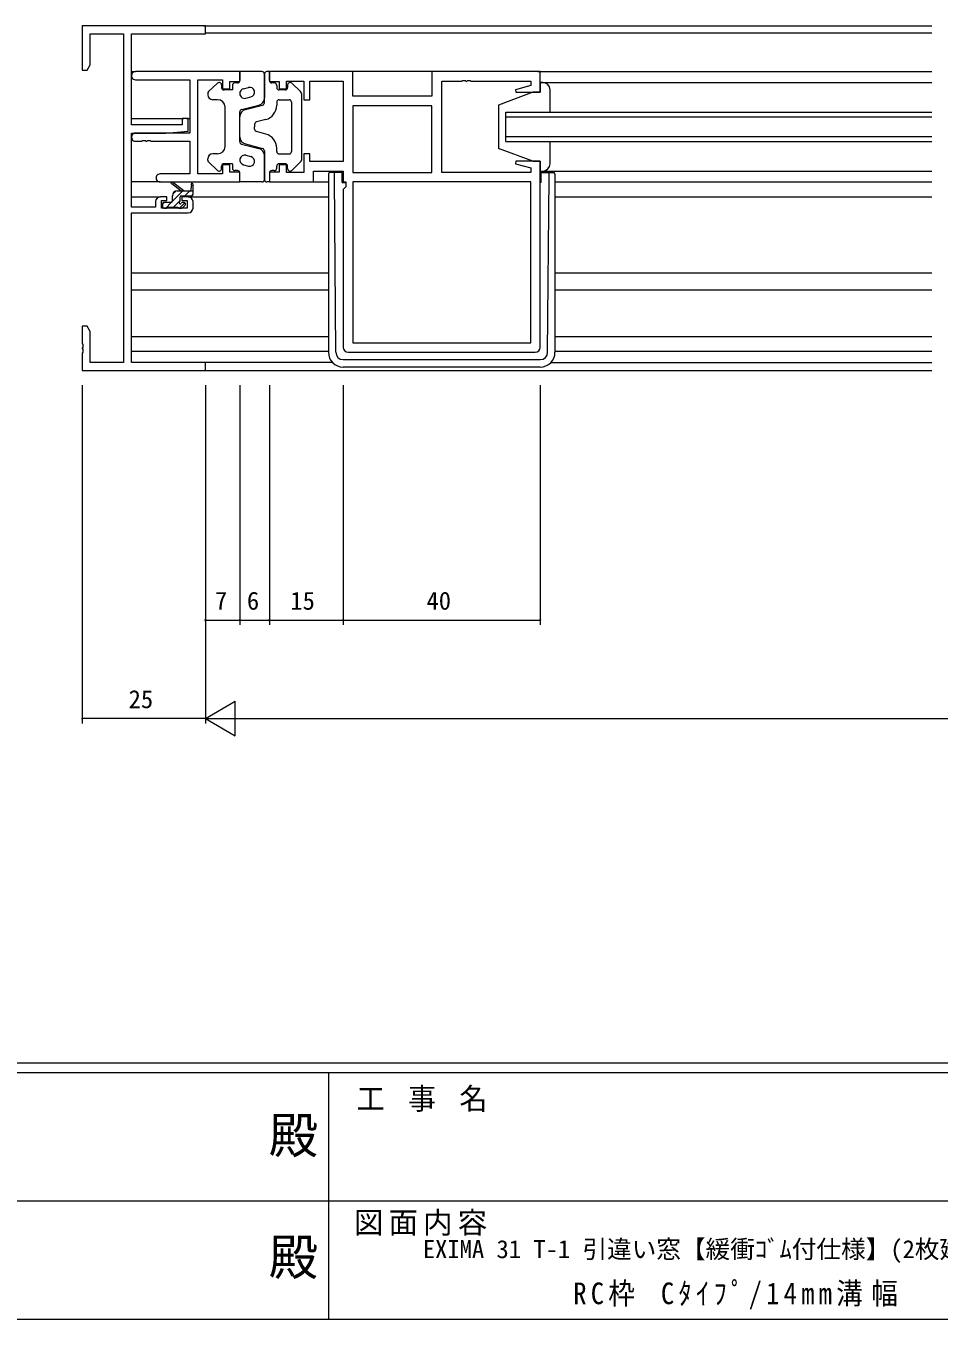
# Model space of a CAD drawing. Units: millimetres, scale not verified. Extents: x -594 to 539, y -420 to 386.
# Drawn here: x -101.4 to 84, y -420 to -157.3 of the extents above; entities that cross this region are included whole.
import ezdxf
from ezdxf.enums import TextEntityAlignment as Align

# ---------------------------------------------------------------- set-up
doc = ezdxf.new("R2010")
doc.units = ezdxf.units.MM
doc.header["$LTSCALE"] = 2
for name, color, linetype, lineweight in [('0-1_YKK_ZWAK', 7, 'Continuous', 9), ('0-3_YKK_11', 7, 'Continuous', 9), ('0-4_YKK_12', 2, 'Continuous', 9), ('0-5_YKK_13', 4, 'Continuous', 9), ('0-6_YKK_D', 6, 'Continuous', 9)]:
    doc.layers.add(name, color=color, linetype=linetype, lineweight=lineweight)
doc.layers.add('0-2_USER1', color=7, linetype='Continuous')
doc.styles.add('ＭＳ ゴシック', font='')
doc.styles.get('ＭＳ ゴシック').set_extended_font_data('MS Gothic')

msp = doc.modelspace()

# ---------------------------------------------------------------- linework, layer by layer
at = {"layer": '0-1_YKK_ZWAK'}
for p, q in [((510, -367.965), (-590, -367.965)), ((456, -369.965), (-590, -369.965)), ((-40, -369.965), (-40, -419.965)), ((-222, -395.964), (-38, -395.964)), ((-38, -395.964), (146, -395.964)), ((-590, -419.965), (456, -419.965))]:
    msp.add_line(p, q, dxfattribs=at)
at = {"layer": '0-3_YKK_11'}
for p, q in [((-90, -157.265), (-90, -166.265)), ((-65, -157.265), (-90, -157.265)), ((-65, -158.895), (-65, -157.265)), ((-81.63, -158.895), (-81.63, -225.635)), ((-80, -177.365), (-80, -158.895)), ((-80, -158.895), (-65, -158.895)), ((-58, -166.565), (-79.185, -166.565)), ((-35.07, -166.565), (-52, -166.565)), ((-35.07, -171.565), (-35.07, -166.565)), ((-19, -166.565), (-19, -171.565)), ((3, -166.565), (-19, -166.565)), ((-79.185, -168.195), (-68.13, -168.195)), ((-68.13, -168.195), (-68.13, -179.065)), ((-66.5, -187.335), (-66.5, -168.195)), ((-61.5, -170.065), (-60, -170.065)), ((-50, -170.065), (-48.5, -170.065)), ((-37, -168.495), (-37, -184.835)), ((-17, -168.495), (-12.958, -168.495)), ((-17, -187.035), (-17, -168.495)), ((-11.042, -168.495), (1.07, -168.495)), ((-19, -171.565), (-35.07, -171.565)), ((-35.07, -173.495), (-35.07, -187.035)), ((-19, -173.495), (-35.07, -173.495)), ((-19, -173.495), (-35.07, -173.495)), ((-19, -187.035), (-19, -173.495)), ((-69.7, -177.365), (-80, -177.365)), ((-80, -179.065), (-73, -179.065)), ((-68.13, -179.065), (-79.185, -179.065)), ((-76.042, -180.695), (-68.13, -180.695)), ((-73, -179.065), (-68.5, -178.671)), ((-68.13, -180.695), (-68.13, -187.335)), ((-60, -185.465), (-61.5, -185.465)), ((-48.5, -185.465), (-50, -185.465)), ((-37, -184.835), (-43.8, -184.835)), ((3, -222.565), (3, -184.765)), ((-68.13, -187.335), (-74.185, -187.335)), ((-74.185, -188.965), (-58, -188.965)), ((-52, -188.965), (-43.07, -188.965)), ((-43.07, -188.965), (-43.07, -186.765)), ((-43.07, -186.765), (-37, -186.765)), ((-35.07, -187.035), (-19, -187.035)), ((-35.07, -188.965), (-35.07, -221.635)), ((1.07, -188.965), (-35.07, -188.965)), ((1.07, -188.965), (-35.07, -188.965)), ((1.07, -187.035), (-17, -187.035)), ((1.07, -221.635), (1.07, -188.965)), ((-36.47, -189.965), (-37, -190.495)), ((-37, -190.495), (-37, -222.565)), ((-68.7, -194.265), (-73.9, -194.265)), ((-67.5, -194.265), (-67.5, -192.965)), ((-80, -195.265), (-68.5, -195.265)), ((-80, -225.635), (-80, -195.265)), ((-90, -218.265), (-90, -221.807)), ((-35.07, -221.635), (1.07, -221.635)), ((-65, -225.635), (-80, -225.635)), ((-65, -227.265), (-65, -225.635)), ((-36, -223.565), (2, -223.565)), ((-90, -227.265), (-65, -227.265))]:
    msp.add_line(p, q, dxfattribs=at)
for points in [[(-90, -166.265), (-89, -166.265), (-88.37, -165.174), (-88.37, -158.895), (-81.63, -158.895)], [(-60, -170.065), (-60, -168.565), (-58, -168.565), (-58, -166.565)], [(-52, -166.565), (-52, -168.565), (-50, -168.565), (-50, -170.065)], [(1.07, -168.495), (1.07, -169.412), (-2.029, -170.242), (-1.96, -170.765), (3, -170.765), (3, -166.565)], [(-66.5, -168.195), (-61.5, -168.195), (-61.5, -170.065)], [(-48.5, -170.065), (-48.5, -168.495), (-45, -168.495), (-45, -172.265), (-43.8, -172.265), (-43.8, -168.495), (-37, -168.495)], [(-12.958, -168.495), (-12.775, -168.375), (-12.225, -168.375), (-12.042, -168.495), (-11.958, -168.495), (-11.775, -168.375), (-11.225, -168.375), (-11.042, -168.495)], [(-68.5, -178.671), (-68.5, -176.065), (-69.7, -176.065), (-69.7, -177.365)], [(-75.1, -192.965), (-75.1, -194.065), (-80, -194.065), (-80, -179.065)], [(-79.185, -180.695), (-77.958, -180.695), (-77.775, -180.575), (-77.225, -180.575), (-77.042, -180.695), (-76.958, -180.695), (-76.775, -180.575), (-76.225, -180.575), (-76.042, -180.695)], [(-43.8, -184.835), (-43.8, -183.265), (-45, -183.265), (-45, -187.035), (-48.5, -187.035), (-48.5, -185.465)], [(-61.5, -185.465), (-61.5, -187.335), (-66.5, -187.335)], [(-58, -188.965), (-58, -186.965), (-60, -186.965), (-60, -185.465)], [(-50, -185.465), (-50, -186.965), (-52, -186.965), (-52, -188.965)], [(3, -184.765), (-1.96, -184.765), (-2.029, -185.287), (1.07, -186.118), (1.07, -187.035)], [(-37, -186.765), (-37, -188.965), (-36.47, -188.965), (-36.47, -189.965)], [(-73.9, -194.265), (-73.9, -192.765), (-72.8, -192.765), (-72.8, -191.965), (-74.1, -191.965)], [(-68.5, -191.965), (-69.8, -191.965), (-69.8, -192.765), (-68.7, -192.765), (-68.7, -194.265)], [(-88.37, -219.356), (-89, -218.265), (-90, -218.265)], [(-81.63, -225.635), (-88.37, -225.635), (-88.37, -219.356)], [(-90, -221.807), (-89.88, -221.99), (-89.88, -222.54), (-90, -222.723), (-90, -222.807), (-89.88, -222.99), (-89.88, -223.54), (-90, -223.723), (-90, -227.265)]]:
    msp.add_lwpolyline(points, dxfattribs=at)
for centre, radius, start, end in [((-79.185, -167.38), 0.815, 89.99998, 270), ((-79.185, -179.88), 0.815, 89.99998, 270), ((-74.185, -188.15), 0.815, 89.99998, 270), ((-74.1, -192.965), 1, 90, 179.99998), ((-68.5, -192.965), 1, 0, 89.99998), ((-68.5, -194.265), 1, 270, 359.99998), ((-36, -222.565), 1, 180, 269.99998), ((2, -222.565), 1, 270, 359.99998)]:
    msp.add_arc(centre, radius, start, end, dxfattribs=at)
at = {"layer": '0-4_YKK_12'}
for p, q in [((-65.3, -157.265), (82.5, -157.265)), ((-65, -158.665), (82.5, -158.665)), ((-80, -166.565), (-79.185, -166.565)), ((-18.5, -166.565), (-35.57, -166.565)), ((2.5, -166.565), (82.5, -166.565)), ((3, -168.765), (82.5, -168.765)), ((-4, -180.765), (-4, -174.765)), ((-4, -174.765), (82.5, -174.765)), ((-4, -175.765), (82.5, -175.765)), ((-80, -176.065), (-69.4, -176.065)), ((-68.8, -176.065), (-68.13, -176.065)), ((-80, -179.465), (-79.886, -179.465)), ((-4, -179.765), (82.5, -179.765)), ((-4, -180.765), (82.5, -180.765)), ((-43.37, -188.965), (-40, -188.965)), ((3, -186.765), (82.5, -186.765)), ((6, -188.965), (82.5, -188.965)), ((-80, -191.965), (-74.1, -191.965)), ((-68.5, -191.965), (-40, -191.965)), ((6, -191.965), (82.5, -191.965)), ((-80, -207.465), (-40, -207.465)), ((6, -207.465), (82.5, -207.465)), ((-80, -210.865), (-40, -210.865)), ((6, -210.865), (82.5, -210.865)), ((-80, -220.365), (-40, -220.365)), ((6, -220.365), (82.5, -220.365)), ((-80, -223.365), (-40, -223.365)), ((-39.171, -225.635), (-65.3, -225.635)), ((5.171, -225.635), (82.5, -225.635)), ((6, -223.365), (82.5, -223.365)), ((-65.3, -227.265), (82.5, -227.265))]:
    msp.add_line(p, q, dxfattribs=at)
at = {"layer": '0-5_YKK_13'}
for p, q in [((-53.5, -166.565), (-58, -166.565)), ((-58, -166.565), (-58, -168.365)), ((-53, -167.065), (-53, -171.905)), ((-53, -172.878), (-53, -167.065)), ((-52, -166.565), (-52.5, -166.565)), ((-52, -168.365), (-52, -166.565)), ((-64.345, -170.617), (-62.545, -168.903)), ((-61.7, -169.265), (-61.7, -169.765)), ((-59.5, -170.265), (-61.2, -170.265)), ((-59.5, -169.365), (-59.5, -170.265)), ((-58.5, -168.865), (-59, -168.865)), ((-57.252, -170.037), (-56.252, -169.777)), ((-51, -168.865), (-51.5, -168.865)), ((-50.5, -169.365), (-50.5, -169.765)), ((-48.8, -170.265), (-50, -170.265)), ((-48.3, -169.265), (-48.3, -169.765)), ((-45.655, -170.617), (-47.455, -168.903)), ((5, -174.765), (5, -170.265)), ((-64.5, -170.979), (-64.5, -171.265)), ((-62.5, -172.265), (-63.5, -172.265)), ((-57.626, -174.267), (-54.122, -173.357)), ((-56.877, -174.273), (-53.374, -173.362)), ((-56.748, -171.973), (-55.748, -171.713)), ((-50.5, -172.765), (-50.5, -173.395)), ((-50, -172.265), (-48, -172.265)), ((-47.5, -172.765), (-47.5, -182.765)), ((-45.5, -170.979), (-45.5, -184.55)), ((1.5, -170.765), (-5.5, -173.365)), ((-5.5, -173.365), (-5.5, -182.165)), ((-61, -181.765), (-61, -173.765)), ((-58, -180.778), (-58, -174.751)), ((-58, -179.805), (-58, -175.725)), ((-55, -177.271), (-55, -177.765)), ((-55, -178.258), (-55, -177.765)), ((-52.745, -176.298), (-54.626, -176.787)), ((-57.626, -181.262), (-54.122, -182.173)), ((-56.877, -181.257), (-53.374, -182.167)), ((-52.745, -179.231), (-54.626, -178.742)), ((5, -185.265), (5, -180.765)), ((-62.5, -183.265), (-63.5, -183.265)), ((-56.748, -183.557), (-55.748, -183.817)), ((-53, -182.651), (-53, -188.465)), ((-53, -188.465), (-53, -183.625)), ((-50.5, -182.765), (-50.5, -182.135)), ((-50, -183.265), (-48, -183.265)), ((1.5, -184.765), (-5.5, -182.165)), ((-64.5, -184.55), (-64.5, -184.265)), ((-64.345, -184.913), (-62.545, -186.627)), ((-61.7, -186.265), (-61.7, -185.765)), ((-59.5, -185.265), (-61.2, -185.265)), ((-59.5, -185.265), (-59.5, -186.165)), ((-57.252, -185.492), (-56.252, -185.752)), ((-50.5, -186.165), (-50.5, -185.765)), ((-48.8, -185.265), (-50, -185.265)), ((-48.3, -186.265), (-48.3, -185.765)), ((-45.655, -184.913), (-47.455, -186.627)), ((1.5, -184.765), (3, -184.765)), ((3, -184.765), (3, -186.765)), ((-74.185, -188.965), (-80, -188.965)), ((-69.4, -190.765), (-71.618, -189.082)), ((-58.5, -186.665), (-59, -186.665)), ((-58, -188.965), (-58, -187.165)), ((-53.5, -188.965), (-58, -188.965)), ((-52, -188.965), (-52.5, -188.965)), ((-52, -187.165), (-52, -188.965)), ((-51, -186.665), (-51.5, -186.665)), ((-40, -187.365), (-40, -188.065)), ((-40, -188.065), (-40, -223.565)), ((-38.8, -187.065), (-39.7, -187.065)), ((-38.792, -188.065), (-38.8, -187.065)), ((-38.5, -187.065), (-38.8, -187.065)), ((-38.512, -223.577), (-38.792, -188.065)), ((-37.2, -187.065), (-38.5, -187.065)), ((-37.2, -189.065), (-37.2, -187.065)), ((-37.2, -189.065), (-36.497, -189.065)), ((3, -186.765), (3.5, -186.765)), ((3.2, -189.065), (3, -189.065)), ((3.2, -189.065), (3.2, -187.065)), ((3.2, -187.065), (4.5, -187.065)), ((4.5, -187.065), (4.8, -187.065)), ((4.512, -223.577), (4.792, -188.065)), ((4.792, -188.065), (4.8, -187.065)), ((4.8, -187.065), (5.7, -187.065)), ((6, -187.365), (6, -188.065)), ((6, -188.065), (6, -223.565)), ((-70, -190.765), (-71.819, -189.364)), ((-71.705, -192.917), (-69.552, -190.765)), ((-71.7, -192.865), (-71.7, -191.765)), ((-71.648, -191.446), (-71.018, -190.817)), ((-70.7, -190.765), (-67.5, -190.765)), ((-69.8, -191.765), (-67.8, -191.765)), ((-69.138, -191.765), (-68.138, -190.765)), ((-67.8, -189.639), (-67.999, -190.765)), ((-67.71, -191.751), (-67.514, -191.555)), ((-67.5, -191.465), (-67.5, -189.465)), ((-73.7, -193.498), (-73.366, -193.165)), ((-73.7, -193.465), (-73.7, -193.965)), ((-72, -193.165), (-73.4, -193.165)), ((-73.4, -194.265), (-72.9, -194.265)), ((-73.052, -194.265), (-71.948, -193.16)), ((-72.7, -194.065), (-70.6, -194.065)), ((-71.438, -194.065), (-70.101, -192.728)), ((-70.4, -194.265), (-69.8, -194.265)), ((-70.224, -194.265), (-69.159, -193.2)), ((-70.1, -192.704), (-70.1, -192.065)), ((-69.3, -193.165), (-69.639, -193.165)), ((-69.588, -194.177), (-69.088, -193.677)), ((-37.012, -225.065), (3.012, -225.065)), ((3, -226.565), (-37, -226.565))]:
    msp.add_line(p, q, dxfattribs=at)
msp.add_lwpolyline([(3.5, -168.765), (3, -168.765), (3, -170.765), (1.5, -170.765)], dxfattribs=at)
for centre, radius, start, end in [((-53.5, -167.065), 0.5, 0, 90), ((-52.5, -167.065), 0.5, 90, 180), ((-64, -170.979), 0.5, 133.60281, 180), ((-62.2, -169.265), 0.5, 0, 133.60281), ((-61.2, -169.765), 0.5, 180, 270), ((-59, -169.365), 0.5, 90, 180), ((-58.5, -168.365), 0.5, 270, 0), ((-57, -171.005), 1, 104.5742, 284.5742), ((-56, -170.745), 1, 284.5742, 104.5742), ((-51.5, -168.365), 0.5, 180, 270), ((-51, -169.365), 0.5, 0, 90), ((-50, -169.765), 0.5, 180, 270), ((-48.8, -169.765), 0.5, 270, 0), ((-47.8, -169.265), 0.5, 46.39717, 180), ((-46, -170.979), 0.5, 0, 46.39717), ((3.5, -170.265), 1.5, 0, 90), ((-63.5, -171.265), 1, 180, 270), ((-62.5, -173.765), 1.5, 0, 90), ((-54.5, -171.905), 1.5, 284.5742, 0), ((-53.5, -172.878), 0.5, 284.5742, 0), ((-50, -172.765), 0.5, 90, 180), ((-48, -172.765), 0.5, 0, 90), ((-57.5, -174.751), 0.5, 104.5742, 180), ((-56.5, -175.725), 1.5, 104.5742, 180), ((-53.5, -173.395), 3, 284.5742, 0), ((-54.5, -177.271), 0.5, 104.5742, 180), ((-54.5, -178.258), 0.5, 180, 255.42578), ((-56.5, -179.805), 1.5, 180, 255.42578), ((-57.5, -180.778), 0.5, 180, 255.42578), ((-53.5, -182.135), 3, 0, 75.42578), ((-63.5, -184.265), 1, 90, 180), ((-62.5, -181.765), 1.5, 270, 0), ((-57, -184.525), 1, 75.42578, 255.42578), ((-56, -184.785), 1, 255.42578, 75.42578), ((-54.5, -183.625), 1.5, 0, 75.42578), ((-53.5, -182.651), 0.5, 0, 75.42578), ((-50, -182.765), 0.5, 180, 270), ((-48, -182.765), 0.5, 270, 0), ((-64, -184.55), 0.5, 180, 226.39717), ((-62.2, -186.265), 0.5, 226.39717, 0), ((-61.2, -185.765), 0.5, 90, 180), ((-59, -186.165), 0.5, 180, 270), ((-51, -186.165), 0.5, 270, 0), ((-50, -185.765), 0.5, 90, 180), ((-48.8, -185.765), 0.5, 0, 90), ((-47.8, -186.265), 0.5, 180, 313.60281), ((-46, -184.55), 0.5, 313.60281, 0), ((3.5, -185.265), 1.5, 270, 0), ((-71.8, -189.165), 0.2, 24.41711, 264.41711), ((-58.5, -187.165), 0.5, 0, 90), ((-53.5, -188.465), 0.5, 270, 0), ((-52.5, -188.465), 0.5, 180, 270), ((-51.5, -187.165), 0.5, 90, 180), ((-39.7, -187.365), 0.3, 90, 180), ((5.7, -187.365), 0.3, 0, 90), ((-70.7, -191.765), 1, 89.99998, 179.99998), ((-69.8, -192.065), 0.3, 89.99998, 179.99998), ((-67.7, -189.465), 0.2, 359.99998, 239.99998), ((-67.8, -191.465), 0.3, 269.99998, 359.99998), ((-73.4, -193.465), 0.3, 89.99998, 179.99998), ((-73.4, -193.965), 0.3, 179.99998, 269.99998), ((-72.9, -194.065), 0.2, 269.99998, 359.99998), ((-72, -192.865), 0.3, 269.99998, 359.99998), ((-70.4, -194.065), 0.2, 179.99998, 269.99998), ((-70.1, -193.165), 0.25, 123.05573, 326.94426), ((-70.4, -192.704), 0.3, 303.05573, 359.99998), ((-69.639, -193.465), 0.3, 89.99998, 146.94426), ((-69.8, -193.965), 0.3, 269.99998, 314.99998), ((-69.3, -193.465), 0.3, 314.99998, 89.99998), ((-37, -223.565), 3, 180, 270), ((-37.012, -223.565), 1.5, 180.45232, 270), ((3, -223.565), 3, 270, 0), ((3.012, -223.565), 1.5, 270, 359.54767)]:
    msp.add_arc(centre, radius, start, end, dxfattribs=at)
at = {"layer": '0-6_YKK_D'}
for p, q in [((-90, -230.265), (-90, -298.965)), ((-65, -230.265), (-65, -278.965)), ((-65, -230.265), (-65, -298.965)), ((-65, -230.265), (-65, -298.965)), ((-58, -230.265), (-58, -278.965)), ((-58, -230.265), (-58, -278.965)), ((-52, -230.265), (-52, -278.965)), ((-52, -230.265), (-52, -278.965)), ((-37, -230.265), (-37, -278.965)), ((-37, -230.265), (-37, -278.965)), ((3, -230.265), (3, -278.965)), ((-65, -277.965), (-58, -277.965)), ((-58, -277.965), (-52, -277.965)), ((-52, -277.965), (-37, -277.965)), ((-37, -277.965), (3, -277.965)), ((-65, -297.965), (-58.938, -294.465)), ((-58.938, -301.465), (-58.938, -294.465)), ((-65, -297.965), (-90, -297.965)), ((-65, -297.965), (-52.876, -297.965)), ((-65, -297.965), (-58.938, -301.465)), ((-58, -297.965), (428, -297.965))]:
    msp.add_line(p, q, dxfattribs=at)
for centre, start, end in [((-65, -277.965), 0, 180), ((-65, -277.965), 180, 0), ((-58, -277.965), 0, 180), ((-58, -277.965), 0, 180), ((-58, -277.965), 180, 0), ((-58, -277.965), 180, 0), ((-52, -277.965), 0, 180), ((-52, -277.965), 0, 180), ((-52, -277.965), 180, 0), ((-52, -277.965), 180, 0), ((-37, -277.965), 0, 180), ((-37, -277.965), 0, 180), ((-37, -277.965), 180, 0), ((-37, -277.965), 180, 0), ((3, -277.965), 0, 180), ((3, -277.965), 180, 0), ((-90, -297.965), 0, 180), ((-90, -297.965), 180, 0)]:
    msp.add_arc(centre, 0.106, start, end, dxfattribs=at)

# ---------------------------------------------------------------- texts
at = {"layer": '0-1_YKK_ZWAK', "color": 3, "style": 'ＭＳ ゴシック'}
for p in [(-52.117, -388.474), (-52.117, -413.219)]:
    msp.add_text('殿', height=7.331, dxfattribs=at).set_placement(p, align=Align.BOTTOM_LEFT)
at = {"layer": '0-1_YKK_ZWAK', "char_height": 4.399, "attachment_point": 7, "style": 'ＭＳ ゴシック'}
for s, insert in [('\\T1.22;\\W0.95;工\\~事\\~名', (-34.268, -377.869)), ('\\T1.17;図面内容', (-34.832, -403.034))]:
    msp.add_mtext(s, dxfattribs=dict(at, insert=insert))
at = {"layer": '0-2_USER1', "color": 4, "style": 'ＭＳ ゴシック'}
msp.add_text('EXIMA 31 T-1 引違い窓【緩衝ｺﾞﾑ付仕様】(2枚建)', height=3.666, dxfattribs=at).set_placement((-20.842, -408.678), align=Align.BOTTOM_LEFT)
at = {"layer": '0-2_USER1', "insert": (9.71, -418), "char_height": 4.399, "attachment_point": 7, "style": 'ＭＳ ゴシック'}
msp.add_mtext('\\T1.32;\\W0.9;RC枠\\~Cﾀｲﾌﾟ/14mm溝幅', dxfattribs=at)
at = {"layer": '0-6_YKK_D', "color": 4, "style": 'ＭＳ ゴシック'}
for s, p in [('7', (-63.047, -276.965)), ('6', (-56.559, -276.965)), ('15', (-47.741, -276.965)), ('40', (-20.094, -276.965)), ('25', (-80.582, -296.965))]:
    msp.add_text(s, height=3.666, dxfattribs=at).set_placement(p, align=Align.BOTTOM_LEFT)

doc.saveas('drawing.dxf')
